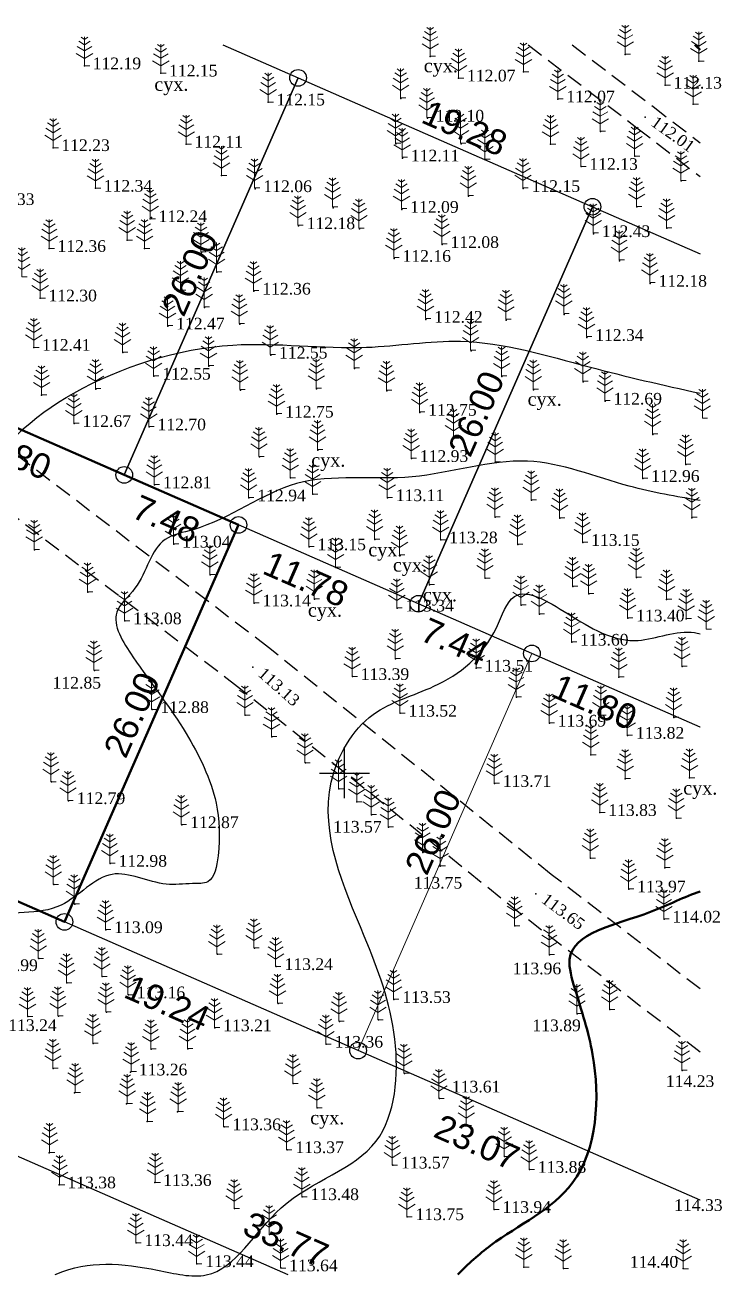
# Model space of a CAD drawing. Header units: millimetres. Extents: x 5405585.2 to 5405672.6, y 5525068.4 to 5525148.7.
# Drawn here: x 5405630.8 to 5405672.6, y 5525069.7 to 5525144.9 of the extents above; entities that cross this region are included whole.
import ezdxf
from ezdxf.enums import TextEntityAlignment as Align

# ---------------------------------------------------------------- set-up
doc = ezdxf.new("R2010")
doc.units = ezdxf.units.MM
doc.linetypes.add('DASHEDX2', pattern=[1.5, 1, -0.5])
doc.layers.add('11900000', color=1, linetype='Continuous', lineweight=30)
doc.layers.add('ТОЧКИ', color=7, linetype='Continuous', lineweight=30)
for name, color, linetype in [('горизонтали', 42, 'Continuous'), ('дороги', 7, 'Continuous'), ('Ділянки_Межі', 10, 'Continuous'), ('надписи', 7, 'Continuous'), ('отметки', 7, 'Continuous'), ('промеры', 185, 'Continuous'), ('Растительность', 7, 'Continuous')]:
    doc.layers.add(name, color=color, linetype=linetype)
doc.styles.get("Standard").update_dxf_attribs({"font": 'arial.ttf'})
doc.styles.add('times', font='times.ttf')

# ---------------------------------------------------------------- blocks, each defined once
blk = doc.blocks.new('A$C51FE15A3')
at = {"layer": 'Растительность', "color": 94, "lineweight": 0}
for points in [[(-0.201, 1.726), (0, 1.584), (0.201, 1.726)], [(0, 1.75), (0, 0), (0.319, 0)], [(-0.493, 0.753), (0, 0.444), (0.493, 0.753)], [(-0.447, 1.172), (0, 0.895), (0.447, 1.172)], [(-0.343, 1.489), (0, 1.267), (0.343, 1.489)]]:
    blk.add_lwpolyline(points, dxfattribs=at)

msp = doc.modelspace()

# ---------------------------------------------------------------- linework, layer by layer
at = {"layer": '11900000', "color": 7}
for points in [[(5405650, 5525098.5, 0), (5405650, 5525101.5, 0)], [(5405650, 5525098.5, 0), (5405650, 5525101.5, 0)], [(5405648.5, 5525100, 0), (5405651.5, 5525100, 0)], [(5405648.5, 5525100, 0), (5405651.5, 5525100, 0)]]:
    msp.add_polyline3d(points, dxfattribs=at)
at = {"layer": 'горизонтали', "color": 32}
for points, knots in [([(5405596.494, 5525143.676), (5405597.144, 5525142.432), (5405597.975, 5525139.892), (5405595.998, 5525135.121), (5405592.302, 5525133.657), (5405588.798, 5525130.974), (5405591.168, 5525126.951), (5405593.956, 5525122.982), (5405599.465, 5525119.279), (5405603.945, 5525113.455), (5405610.712, 5525105.665), (5405615.424, 5525110.46), (5405618.971, 5525110.905), (5405623.825, 5525107.203), (5405627.066, 5525117.716), (5405633.56, 5525123.393), (5405642.682, 5525126.351), (5405650.521, 5525125.146), (5405657.722, 5525126.406), (5405664.35, 5525124.36), (5405669.113, 5525123.273), (5405671.336, 5525122.785)], [120.780725, 120.780725, 120.780725, 120.780725, 124.864016, 128.424184, 134.979892, 136.668136, 140.471916, 145.840127, 152.573567, 159.115125, 170.0303, 173.592386, 177.120836, 179.98427, 189.282528, 198.155168, 208.112251, 216.133304, 221.799072, 229.654194, 236.497353, 236.497353, 236.497353, 236.497353]), ([(5405671.336, 5525116.354), (5405669.914, 5525116.575), (5405666.414, 5525117.196), (5405660.774, 5525119.554), (5405654.149, 5525117.165), (5405646.892, 5525118.341), (5405642.724, 5525114.853), (5405638.474, 5525114.108), (5405638.058, 5525111.373), (5405635.674, 5525109.491), (5405637.956, 5525105.892), (5405640.41, 5525102.911), (5405642.475, 5525098.603), (5405642.551, 5525095.719), (5405642.18, 5525093.334), (5405640.621, 5525093.399), (5405638.778, 5525093.138), (5405635.799, 5525094.795), (5405632.949, 5525091.153), (5405627.992, 5525092.164), (5405624.432, 5525088.349), (5405619.809, 5525087.234), (5405614.267, 5525088.284), (5405608.405, 5525093.232), (5405597.753, 5525094.891), (5405591.916, 5525100.323), (5405588.592, 5525103.04)], [120.700241, 120.700241, 120.700241, 120.700241, 125.009981, 131.302804, 138.280759, 145.221956, 152.023012, 153.792786, 157.238403, 159.036588, 161.883134, 167.480404, 172.02745, 175.191691, 176.860986, 177.776803, 179.359266, 182.66385, 186.23147, 190.763459, 196.023934, 200.592391, 204.501187, 212.520791, 222.836087, 235.648115, 235.648115, 235.648115, 235.648115]), ([(5405632.647, 5525069.923), (5405632.678, 5525069.938), (5405634.597, 5525070.789), (5405637.681, 5525070.515), (5405642.96, 5525069.18), (5405645.866, 5525075.047), (5405652.853, 5525076.753), (5405653.473, 5525084.41), (5405650.942, 5525091.024), (5405647.791, 5525097.948), (5405651.196, 5525103.886), (5405655.866, 5525105.087), (5405658.855, 5525107.454), (5405660.158, 5525111.685), (5405664.053, 5525109.072), (5405667.215, 5525107.353), (5405670.052, 5525108.648), (5405671.224, 5525108.388), (5405671.336, 5525108.356)], [104.193273, 104.193273, 104.193273, 104.193273, 104.294488, 110.346143, 113.276217, 119.316155, 126.282429, 132.498742, 138.940826, 148.380777, 153.163384, 157.173138, 162.314513, 164.474455, 168.128542, 172.341737, 175.757786, 176.122547, 176.122547, 176.122547, 176.122547])]:
    msp.add_open_spline(points, degree=3, knots=knots, dxfattribs=at)
at = {"layer": 'горизонтали', "color": 32, "lineweight": 50}
msp.add_open_spline([(5405671.336, 5525143.387), (5405671.23, 5525143.478), (5405671.127, 5525143.574), (5405671.029, 5525143.676)], degree=3, dxfattribs=at)
msp.add_open_spline([(5405671.336, 5525092.899), (5405670.423, 5525092.601), (5405667.51, 5525091.066), (5405662.871, 5525090.323), (5405664.061, 5525086.221), (5405665.427, 5525082.173), (5405665.054, 5525074.961), (5405659.587, 5525072.528), (5405657.412, 5525070.547), (5405656.802, 5525069.923)], degree=3, knots=[237.791643, 237.791643, 237.791643, 237.791643, 240.641134, 246.270624, 248.034407, 252.137765, 259.955965, 266.119621, 268.730246, 268.730246, 268.730246, 268.730246], dxfattribs=at)
at = {"layer": 'дороги', "color": 7, "linetype": 'DASHEDX2'}
for points in [[(5405671.336, 5525083.263), (5405660.544, 5525091.568), (5405643.586, 5525105.179), (5405622.827, 5525121.037), (5405605.772, 5525134.499), (5405602.629, 5525136.522), (5405593.069, 5525143.676)], [(5405671.336, 5525087.049), (5405662.398, 5525093.926), (5405645.436, 5525107.541), (5405624.667, 5525123.407), (5405607.518, 5525136.943), (5405604.341, 5525138.988), (5405598.076, 5525143.676)]]:
    msp.add_lwpolyline(points, dxfattribs=at)
at = {"layer": 'дороги', "color": 7, "linetype": 'DASHEDX2', "elevation": 111.93}
for points in [[(5405661.019, 5525143.676), (5405667.543, 5525138.715), (5405671.336, 5525135.783)], [(5405663.662, 5525143.676), (5405668.517, 5525139.985), (5405671.336, 5525137.806)]]:
    msp.add_lwpolyline(points, dxfattribs=at)
at = {"layer": 'Ділянки_Межі', "lineweight": 25}
for points in [[(5405642.709, 5525143.676), (5405647.215, 5525141.703), (5405636.788, 5525117.886), (5405625.982, 5525122.617), (5405619.165, 5525125.601)], [(5405642.709, 5525143.676), (5405647.215, 5525141.703), (5405664.875, 5525133.972), (5405671.336, 5525131.143)], [(5405654.432, 5525110.161), (5405664.875, 5525133.972), (5405671.336, 5525131.143)], [(5405671.336, 5525074.378), (5405650.821, 5525083.359), (5405633.199, 5525091.075), (5405615.555, 5525098.8), (5405597.932, 5525106.515), (5405588.592, 5525110.604)], [(5405671.336, 5525102.761), (5405661.249, 5525107.177), (5405654.432, 5525110.161)], [(5405588.592, 5525095.321), (5405595.064, 5525092.487), (5405612.672, 5525084.779), (5405630.305, 5525077.059), (5405646.604, 5525069.923)]]:
    msp.add_lwpolyline(points, dxfattribs=at)
at = {"layer": 'Ділянки_Межі'}
msp.add_lwpolyline([(5405636.788, 5525117.886), (5405647.215, 5525141.703), (5405664.875, 5525133.972), (5405654.432, 5525110.161), (5405643.642, 5525114.885)], close=True, dxfattribs=at)
at = {"layer": 'Ділянки_Межі', "lineweight": 50}
msp.add_lwpolyline([(5405615.555, 5525098.8), (5405625.982, 5525122.617), (5405636.788, 5525117.886), (5405643.642, 5525114.885), (5405633.199, 5525091.075)], close=True, dxfattribs=at)
at = {"layer": 'Ділянки_Межі', "lineweight": 0}
msp.add_lwpolyline([(5405633.199, 5525091.075), (5405643.642, 5525114.885), (5405654.432, 5525110.161), (5405661.249, 5525107.177), (5405650.821, 5525083.359)], close=True, dxfattribs=at)
for points in [[(5405650.821, 5525083.359), (5405661.249, 5525107.177), (5405671.336, 5525102.761)], [(5405671.336, 5525074.378), (5405650.821, 5525083.359)], [(5405627.181, 5525069.923), (5405630.305, 5525077.059), (5405646.604, 5525069.923)]]:
    msp.add_lwpolyline(points, dxfattribs=at)
at = {"layer": 'отметки', "color": 7}
for p in [(5405655.15, 5525142.993, 112.103), (5405666.85, 5525143.112, 112.079), (5405671.262, 5525142.705, 112.042), (5405634.394, 5525142.421, 112.192), (5405638.976, 5525141.985, 112.151), (5405660.747, 5525142.058, 112.074), (5405656.851, 5525141.687, 112.068), (5405669.239, 5525141.258, 112.13), (5405653.385, 5525140.461, 112.1), (5405662.809, 5525140.433, 112.072), (5405645.419, 5525140.248, 112.146), (5405670.929, 5525140.116, 112.086), (5405654.973, 5525139.282, 112.099), (5405668.038, 5525139.342, 112.015), (5405665.352, 5525138.494, 112.096), (5405632.514, 5525137.514, 112.233), (5405640.507, 5525137.725, 112.109), (5405653.08, 5525137.744, 112.1), (5405656.992, 5525137.737, 112.089), (5405662.36, 5525137.72, 112.118), (5405653.484, 5525136.89, 112.108), (5405658.448, 5525136.783, 112.108), (5405667.413, 5525137.006, 112.121), (5405664.192, 5525136.386, 112.134), (5405642.621, 5525135.855, 112.133), (5405670.198, 5525135.531, 112.032), (5405635.057, 5525135.077, 112.336), (5405644.637, 5525135.05, 112.055), (5405657.447, 5525134.6, 112.123), (5405660.728, 5525135.062, 112.153), (5405649.318, 5525133.905, 112.023), (5405653.443, 5525133.812, 112.09), (5405667.54, 5525133.972, 112.096), (5405638.346, 5525133.249, 112.24), (5405638.417, 5525133.32, 112.241), (5405647.232, 5525132.827, 112.181), (5405650.897, 5525132.644, 112.061), (5405664.944, 5525132.354, 112.432), (5405669.331, 5525132.692, 112.118), (5405632.285, 5525131.464, 112.358), (5405636.961, 5525131.973, 112.145), (5405638.004, 5525131.461, 112.146), (5405655.861, 5525131.699, 112.077), (5405641.418, 5525131.226, 112.266), (5405652.982, 5525130.869, 112.162), (5405666.501, 5525130.729, 112.187), (5405642.352, 5525130.038, 112.321), (5405668.339, 5525129.373, 112.18), (5405631.74, 5525128.495, 112.296), (5405640.184, 5525128.924, 112.382), (5405644.569, 5525128.904, 112.361), (5405641.611, 5525127.929, 113.005), (5405643.715, 5525126.921, 112.411), (5405654.881, 5525127.215, 112.423), (5405659.708, 5525127.166, 112.287), (5405663.179, 5525127.515, 112.282), (5405639.402, 5525126.811, 112.466), (5405631.359, 5525125.534, 112.41), (5405664.539, 5525126.127, 112.339), (5405636.709, 5525125.224, 112.448), (5405645.575, 5525125.068, 112.55), (5405657.594, 5525125.333, 112.539), (5405641.867, 5525124.411, 112.552), (5405650.598, 5525124.274, 112.575), (5405638.571, 5525123.805, 112.553), (5405659.444, 5525123.78, 112.636), (5405664.317, 5525123.465, 112.601), (5405631.832, 5525122.676, 112.359), (5405635.082, 5525123.035, 112.583), (5405643.758, 5525122.976, 112.616), (5405648.33, 5525123.048, 112.668), (5405652.538, 5525122.924, 112.7), (5405661.349, 5525122.991, 112.733), (5405654.525, 5525121.639, 112.75), (5405665.641, 5525122.305, 112.686), (5405633.786, 5525120.962, 112.669), (5405645.945, 5525121.529, 112.748), (5405638.282, 5525120.761, 112.704), (5405668.502, 5525120.313, 112.787), (5405648.401, 5525119.378, 112.84), (5405656.558, 5525120.064, 112.919), (5405644.892, 5525118.965, 112.91), (5405654.019, 5525118.865, 112.932), (5405659.057, 5525118.64, 112.951), (5405670.48, 5525118.502, 112.848), (5405638.61, 5525117.286, 112.813), (5405646.771, 5525117.701, 112.957), (5405667.899, 5525117.669, 112.962), (5405644.271, 5525116.502, 112.937), (5405648.109, 5525116.722, 113.078), (5405652.578, 5525116.514, 113.109), (5405661.214, 5525116.366, 113.163), (5405659.04, 5525115.346, 113.124), (5405662.914, 5525115.282, 113.194), (5405670.847, 5525115.319, 113.065), (5405631.411, 5525113.401, 112.668), (5405639.762, 5525113.731, 113.039), (5405647.879, 5525113.568, 113.149), (5405651.83, 5525114.019, 113.187), (5405655.782, 5525113.984, 113.281), (5405660.394, 5525113.716, 113.26), (5405664.297, 5525113.831, 113.152), (5405653.315, 5525113.073, 113.312), (5405641.943, 5525111.89, 113.126), (5405649.483, 5525112.341, 113.238), (5405655.101, 5525111.291, 113.42), (5405658.439, 5525111.686, 113.427), (5405663.691, 5525111.188, 113.364), (5405667.522, 5525111.723, 113.339), (5405634.61, 5525110.846, 112.759), (5405648.199, 5525110.423, 113.224), (5405648.209, 5525110.43, 113.24), (5405664.661, 5525110.759, 113.405), (5405669.327, 5525110.419, 113.384), (5405644.581, 5525110.201, 113.144), (5405653.157, 5525109.894, 113.338), (5405660.603, 5525110.071, 113.517), (5405636.822, 5525109.128, 113.079), (5405661.699, 5525109.534, 113.535), (5405666.997, 5525109.299, 113.403), (5405670.506, 5525109.256, 113.393), (5405663.635, 5525107.849, 113.596), (5405653.065, 5525106.861, 113.409), (5405635, 5525106.162, 112.85), (5405644.511, 5525106.36, 113.13), (5405657.908, 5525106.288, 113.512), (5405670.255, 5525106.386, 113.593), (5405650.477, 5525105.787, 113.395), (5405666.465, 5525105.753, 113.679), (5405660.322, 5525104.552, 113.598), (5405638.456, 5525103.805, 112.883), (5405653.342, 5525103.59, 113.519), (5405644.051, 5525103.47, 113.275), (5405662.294, 5525102.991, 113.688), (5405665.385, 5525103.465, 113.778), (5405669.752, 5525103.342, 113.806), (5405645.638, 5525102.175, 113.375), (5405666.98, 5525102.261, 113.816), (5405647.653, 5525100.611, 113.387), (5405664.785, 5525101.087, 113.794), (5405632.425, 5525099.467, 112.733), (5405658.998, 5525099.374, 113.712), (5405666.847, 5525099.659, 113.909), (5405670.706, 5525099.708, 113.942), (5405633.441, 5525098.34, 112.787), (5405649.667, 5525099.051, 113.532), (5405650.751, 5525098.271, 113.623), (5405665.326, 5525097.63, 113.827), (5405640.245, 5525096.9, 112.867), (5405651.623, 5525097.504, 113.569), (5405669.916, 5525097.301, 113.955), (5405652.645, 5525096.759, 113.644), (5405635.946, 5525094.584, 112.978), (5405654.7, 5525095.24, 113.714), (5405664.759, 5525094.892, 113.89), (5405655.749, 5525094.417, 113.754), (5405669.23, 5525094.319, 113.923), (5405632.561, 5525093.309, 112.932), (5405661.471, 5525092.747, 113.647), (5405667.061, 5525093.046, 113.966), (5405633.82, 5525092.145, 113.016), (5405660.22, 5525090.832, 113.865), (5405669.174, 5525091.236, 114.024), (5405635.686, 5525090.603, 113.094), (5405644.599, 5525089.496, 113.202), (5405631.657, 5525088.874, 113.031), (5405642.375, 5525089.128, 113.148), (5405662.303, 5525089.1, 113.959), (5405645.902, 5525088.389, 113.241), (5405633.35, 5525087.409, 113.097), (5405635.471, 5525087.792, 113.11), (5405637.038, 5525086.695, 113.161), (5405652.97, 5525086.416, 113.533), (5405635.716, 5525085.659, 113.215), (5405646.013, 5525086.185, 113.281), (5405663.962, 5525085.565, 113.894), (5405665.913, 5525085.815, 114.183), (5405631.006, 5525085.389, 113.185), (5405632.836, 5525085.425, 113.184), (5405649.696, 5525085.104, 113.349), (5405652.041, 5525085.192, 113.439), (5405642.227, 5525084.718, 113.211), (5405634.928, 5525083.787, 113.267), (5405638.407, 5525083.44, 113.25), (5405640.611, 5525083.462, 113.273), (5405648.91, 5525083.732, 113.363), (5405632.53, 5525082.281, 113.257), (5405637.166, 5525082.065, 113.258), (5405653.603, 5525081.98, 113.51), (5405670.261, 5525082.161, 114.233), (5405646.93, 5525081.376, 113.357), (5405633.809, 5525080.814, 113.289), (5405655.698, 5525080.476, 113.615), (5405636.925, 5525080.16, 113.273), (5405639.989, 5525079.681, 113.309), (5405648.368, 5525079.926, 113.327), (5405638.156, 5525079.091, 113.322), (5405657.34, 5525078.855, 113.674), (5405642.779, 5525078.779, 113.358), (5405646.558, 5525077.405, 113.375), (5405632.275, 5525077.229, 113.298), (5405659.606, 5525077.005, 113.729), (5405652.895, 5525076.483, 113.566), (5405661.099, 5525076.222, 113.88), (5405632.879, 5525075.292, 113.38), (5405638.62, 5525075.432, 113.362), (5405647.461, 5525074.587, 113.477), (5405643.406, 5525073.878, 113.465), (5405658.985, 5525073.821, 113.944), (5405653.762, 5525073.385, 113.751), (5405645.499, 5525072.32, 113.561), (5405637.497, 5525071.829, 113.445), (5405641.148, 5525070.567, 113.439), (5405646.185, 5525070.316, 113.641), (5405660.769, 5525070.369, 114.095), (5405663.132, 5525070.282, 114.233), (5405670.325, 5525070.273, 114.403)]:
    msp.add_point(p, dxfattribs=at)
at = {"layer": 'ТОЧКИ'}
for centre in [(5405647.215, 5525141.703, 107.24), (5405664.875, 5525133.972, 107.24), (5405636.788, 5525117.886, 107.24), (5405643.642, 5525114.885, 107.24), (5405654.432, 5525110.161, 107.24), (5405661.249, 5525107.177, 107.24), (5405633.199, 5525091.075), (5405650.821, 5525083.359)]:
    msp.add_circle(centre, 0.5, dxfattribs=at)

# ---------------------------------------------------------------- block references
at = {"layer": 'Растительность', "color": 7}
for p in [(5405655.15, 5525143, 112.1), (5405666.85, 5525143.12, 112.08), (5405671.26, 5525142.71, 112.04), (5405634.4, 5525142.42, 112.19), (5405638.98, 5525141.98, 112.15), (5405656.85, 5525141.69, 112.07), (5405660.74, 5525142.06, 112.07), (5405669.24, 5525141.26, 112.13), (5405645.42, 5525140.25, 112.15), (5405653.37, 5525140.51, 112.1), (5405662.8, 5525140.44, 112.07), (5405670.92, 5525140.12, 112.09), (5405654.95, 5525139.33, 112.1), (5405665.35, 5525138.5, 112.1), (5405632.52, 5525137.51, 112.23), (5405640.51, 5525137.72, 112.11), (5405653.06, 5525137.79, 112.1), (5405656.97, 5525137.79, 112.09), (5405662.36, 5525137.72, 112.12), (5405653.46, 5525136.94, 112.11), (5405658.43, 5525136.83, 112.11), (5405667.41, 5525137.01, 112.12), (5405642.62, 5525135.85, 112.13), (5405664.19, 5525136.39, 112.13), (5405635.06, 5525135.08, 112.34), (5405644.61, 5525135.1, 112.05), (5405660.71, 5525135.11, 112.15), (5405670.19, 5525135.54, 112.03), (5405657.43, 5525134.65, 112.12), (5405649.29, 5525133.96, 112.02), (5405653.42, 5525133.86, 112.09), (5405667.53, 5525133.98, 112.1), (5405638.35, 5525133.25, 112.24), (5405647.21, 5525132.87, 112.18), (5405650.87, 5525132.69, 112.06), (5405669.33, 5525132.7, 112.12), (5405636.96, 5525131.97, 112.14), (5405664.93, 5525132.4, 112.43), (5405632.29, 5525131.46, 112.36), (5405638.01, 5525131.46, 112.15), (5405641.39, 5525131.26, 112.26), (5405655.84, 5525131.75, 112.07), (5405652.96, 5525130.92, 112.16), (5405666.49, 5525130.79, 112.18), (5405630.65, 5525129.77, 112.35), (5405642.33, 5525130.07, 112.32), (5405640.16, 5525128.96, 112.38), (5405644.54, 5525128.94, 112.36), (5405668.32, 5525129.43, 112.18), (5405631.74, 5525128.49, 112.3), (5405641.58, 5525127.97, 113), (5405663.16, 5525127.57, 112.28), (5405639.38, 5525126.84, 112.46), (5405643.69, 5525126.96, 112.41), (5405654.86, 5525127.26, 112.42), (5405659.69, 5525127.22, 112.28), (5405664.52, 5525126.18, 112.34), (5405631.36, 5525125.53, 112.41), (5405636.68, 5525125.25, 112.45), (5405657.57, 5525125.37, 112.54), (5405641.84, 5525124.44, 112.55), (5405645.55, 5525125.1, 112.55), (5405638.55, 5525123.83, 112.55), (5405650.58, 5525124.31, 112.57), (5405659.43, 5525123.82, 112.63), (5405635.06, 5525123.06, 112.58), (5405643.73, 5525123.01, 112.61), (5405648.31, 5525123.08, 112.67), (5405652.52, 5525122.96, 112.7), (5405661.33, 5525123.03, 112.73), (5405664.3, 5525123.51, 112.6), (5405631.83, 5525122.68, 112.36), (5405665.63, 5525122.35, 112.68), (5405645.92, 5525121.56, 112.75), (5405654.51, 5525121.67, 112.75), (5405633.76, 5525120.99, 112.67), (5405638.26, 5525120.79, 112.7), (5405671.47, 5525121.28, 112.62), (5405656.54, 5525120.09, 112.92), (5405668.49, 5525120.35, 112.78), (5405648.38, 5525119.41, 112.84), (5405644.87, 5525118.99, 112.91), (5405654, 5525118.89, 112.93), (5405659.04, 5525118.67, 112.95), (5405670.47, 5525118.54, 112.85), (5405646.75, 5525117.72, 112.96), (5405667.89, 5525117.7, 112.96), (5405638.59, 5525117.31, 112.81), (5405644.25, 5525116.53, 112.94), (5405648.09, 5525116.74, 113.08), (5405652.56, 5525116.54, 113.11), (5405661.2, 5525116.39, 113.16), (5405659.03, 5525115.37, 113.12), (5405662.9, 5525115.31, 113.19), (5405670.84, 5525115.35, 113.06), (5405651.81, 5525114.04, 113.19), (5405655.77, 5525114, 113.28), (5405631.38, 5525113.42, 112.67), (5405639.74, 5525113.75, 113.04), (5405647.86, 5525113.59, 113.15), (5405660.38, 5525113.74, 113.26), (5405664.28, 5525113.86, 113.15), (5405653.3, 5525113.09, 113.31), (5405641.92, 5525111.91, 113.13), (5405649.47, 5525112.36, 113.24), (5405658.43, 5525111.7, 113.43), (5405667.51, 5525111.75, 113.34), (5405634.58, 5525110.87, 112.76), (5405655.09, 5525111.31, 113.42), (5405663.68, 5525111.21, 113.36), (5405644.56, 5525110.22, 113.14), (5405648.19, 5525110.45, 113.24), (5405664.65, 5525110.78, 113.4), (5405669.32, 5525110.44, 113.38), (5405653.14, 5525109.91, 113.34), (5405660.59, 5525110.09, 113.52), (5405661.69, 5525109.55, 113.53), (5405636.8, 5525109.14, 113.08), (5405666.99, 5525109.32, 113.4), (5405670.5, 5525109.28, 113.39), (5405671.7, 5525108.63, 113.51), (5405663.63, 5525107.87, 113.6), (5405653.05, 5525106.88, 113.41), (5405670.25, 5525106.41, 113.59), (5405634.97, 5525106.18, 112.85), (5405650.46, 5525105.8, 113.39), (5405657.9, 5525106.31, 113.51), (5405666.46, 5525105.77, 113.68), (5405660.31, 5525104.57, 113.6), (5405638.43, 5525103.82, 112.88), (5405644.03, 5525103.48, 113.27), (5405653.33, 5525103.6, 113.52), (5405665.38, 5525103.48, 113.78), (5405669.75, 5525103.36, 113.81), (5405662.28, 5525103.01, 113.69), (5405645.62, 5525102.19, 113.37), (5405666.97, 5525102.27, 113.82), (5405664.78, 5525101.1, 113.79), (5405647.63, 5525100.62, 113.39), (5405666.84, 5525099.67, 113.91), (5405670.7, 5525099.71, 113.94), (5405632.39, 5525099.48, 112.73), (5405649.65, 5525099.06, 113.53), (5405658.99, 5525099.39, 113.71), (5405633.41, 5525098.36, 112.79), (5405650.74, 5525098.28, 113.62), (5405651.61, 5525097.52, 113.57), (5405665.32, 5525097.64, 113.83), (5405640.21, 5525096.92, 112.87), (5405652.63, 5525096.77, 113.64), (5405669.91, 5525097.3, 113.95), (5405654.69, 5525095.25, 113.71), (5405635.92, 5525094.6, 112.98), (5405655.74, 5525094.43, 113.75), (5405664.75, 5525094.9, 113.89), (5405669.22, 5525094.33, 113.92), (5405632.53, 5525093.32, 112.93), (5405667.05, 5525093.06, 113.97), (5405633.79, 5525092.16, 113.01), (5405635.66, 5525090.61, 113.09), (5405660.21, 5525090.84, 113.86), (5405669.17, 5525091.25, 114.02), (5405642.34, 5525089.14, 113.15), (5405644.57, 5525089.51, 113.2), (5405662.29, 5525089.11, 113.96), (5405631.63, 5525088.88, 113.03), (5405645.87, 5525088.4, 113.24), (5405635.44, 5525087.8, 113.11), (5405633.32, 5525087.42, 113.1), (5405637.01, 5525086.7, 113.16), (5405645.98, 5525086.19, 113.28), (5405652.95, 5525086.43, 113.53), (5405630.98, 5525085.39, 113.18), (5405632.81, 5525085.43, 113.18), (5405635.69, 5525085.67, 113.21), (5405663.95, 5525085.58, 113.89), (5405665.91, 5525085.82, 114.18), (5405642.2, 5525084.73, 113.21), (5405649.67, 5525085.11, 113.35), (5405652.01, 5525085.2, 113.44), (5405634.9, 5525083.79, 113.27), (5405638.38, 5525083.45, 113.25), (5405640.58, 5525083.47, 113.27), (5405648.88, 5525083.74, 113.36), (5405632.51, 5525082.29, 113.26), (5405637.2, 5525082.09, 113.26), (5405653.57, 5525081.99, 113.51), (5405670.25, 5525082.17, 114.23), (5405633.84, 5525080.84, 113.29), (5405646.9, 5525081.38, 113.36), (5405636.96, 5525080.18, 113.27), (5405655.67, 5525080.48, 113.61), (5405640.02, 5525079.7, 113.31), (5405648.34, 5525079.93, 113.33), (5405638.19, 5525079.11, 113.32), (5405642.75, 5525078.78, 113.36), (5405657.31, 5525078.86, 113.67), (5405632.31, 5525077.25, 113.3), (5405646.53, 5525077.41, 113.37), (5405652.87, 5525076.48, 113.56), (5405659.58, 5525077.01, 113.73), (5405661.08, 5525076.22, 113.88), (5405632.91, 5525075.31, 113.38), (5405638.65, 5525075.45, 113.36), (5405647.44, 5525074.59, 113.48), (5405643.38, 5525073.88, 113.46), (5405653.74, 5525073.38, 113.75), (5405658.97, 5525073.82, 113.94), (5405637.48, 5525071.83, 113.44), (5405645.48, 5525072.32, 113.56), (5405641.13, 5525070.56, 113.44), (5405646.17, 5525070.31, 113.64), (5405660.76, 5525070.37, 114.09), (5405663.12, 5525070.28, 114.23), (5405670.32, 5525070.27, 114.4)]:
    msp.add_blockref('A$C51FE15A3', p, dxfattribs=at)

# ---------------------------------------------------------------- texts
at = {"layer": 'надписи', "color": 7, "style": 'times'}
for p in [(5405654.757, 5525142.836, 111.861), (5405638.593, 5525141.724, 111.861), (5405660.987, 5525122.834, 111.861), (5405648.008, 5525119.179, 111.861), (5405651.429, 5525113.8, 111.861), (5405652.908, 5525112.886, 111.861), (5405654.705, 5525111.096, 111.861), (5405647.806, 5525110.18, 111.861), (5405670.323, 5525099.509, 111.861), (5405647.944, 5525079.727, 111.861)]:
    msp.add_text('сух.', height=0.8, dxfattribs=at).set_placement(p, align=Align.TOP_LEFT)
at = {"layer": 'отметки', "color": 7, "style": 'times'}
for s, p in [('112.19', (5405634.894, 5525142.921, 112.192)), ('112.15', (5405639.476, 5525142.485, 112.151)), ('112.07', (5405657.351, 5525142.187, 112.068)), ('112.13', (5405669.739, 5525141.758, 112.13)), ('112.15', (5405645.919, 5525140.748, 112.146)), ('112.07', (5405663.309, 5525140.933, 112.072)), ('112.10', (5405655.473, 5525139.782, 112.099)), ('112.11', (5405641.007, 5525138.225, 112.109)), ('112.23', (5405633.014, 5525138.014, 112.233)), ('112.11', (5405653.984, 5525137.39, 112.108)), ('112.13', (5405664.692, 5525136.886, 112.134)), ('112.34', (5405635.557, 5525135.577, 112.336)), ('112.06', (5405645.137, 5525135.55, 112.055)), ('112.15', (5405661.228, 5525135.562, 112.153)), ('112.33', (5405628.494, 5525134.776, 112.33)), ('112.24', (5405638.846, 5525133.749, 112.24)), ('112.09', (5405653.943, 5525134.312, 112.09)), ('112.18', (5405647.732, 5525133.327, 112.181)), ('112.08', (5405656.361, 5525132.199, 112.077)), ('112.43', (5405665.444, 5525132.854, 112.432)), ('112.36', (5405632.785, 5525131.964, 112.358)), ('112.16', (5405653.482, 5525131.369, 112.162)), ('112.36', (5405645.069, 5525129.404, 112.361)), ('112.18', (5405668.839, 5525129.873, 112.18)), ('112.30', (5405632.24, 5525128.995, 112.296)), ('112.42', (5405655.381, 5525127.715, 112.423)), ('112.47', (5405639.902, 5525127.311, 112.466)), ('112.34', (5405665.039, 5525126.627, 112.339)), ('112.41', (5405631.859, 5525126.034, 112.41)), ('112.55', (5405646.075, 5525125.568, 112.55)), ('112.55', (5405639.071, 5525124.305, 112.553)), ('112.69', (5405666.141, 5525122.805, 112.686)), ('112.75', (5405646.445, 5525122.029, 112.748)), ('112.75', (5405655.025, 5525122.139, 112.75)), ('112.67', (5405634.286, 5525121.462, 112.669)), ('112.70', (5405638.782, 5525121.261, 112.704)), ('112.93', (5405654.519, 5525119.365, 112.932)), ('112.96', (5405668.399, 5525118.169, 112.962)), ('112.81', (5405639.11, 5525117.786, 112.813)), ('112.94', (5405644.771, 5525117.002, 112.937)), ('113.11', (5405653.078, 5525117.014, 113.109)), ('113.04', (5405640.262, 5525114.231, 113.039)), ('113.28', (5405656.282, 5525114.484, 113.281)), ('113.15', (5405664.797, 5525114.331, 113.152)), ('113.15', (5405648.379, 5525114.068, 113.149)), ('113.14', (5405645.081, 5525110.701, 113.144)), ('113.34', (5405653.657, 5525110.394, 113.338)), ('113.08', (5405637.322, 5525109.628, 113.079)), ('113.40', (5405667.497, 5525109.799, 113.403)), ('113.60', (5405664.135, 5525108.349, 113.596)), ('113.51', (5405658.408, 5525106.788, 113.512)), ('113.39', (5405650.977, 5525106.287, 113.395)), ('112.85', (5405632.488, 5525105.769, 112.85)), ('112.88', (5405638.956, 5525104.305, 112.883)), ('113.52', (5405653.842, 5525104.09, 113.519)), ('113.69', (5405662.794, 5525103.491, 113.688)), ('113.82', (5405667.48, 5525102.761, 113.816)), ('113.71', (5405659.498, 5525099.874, 113.712)), ('112.79', (5405633.941, 5525098.84, 112.787)), ('113.83', (5405665.826, 5525098.13, 113.827)), ('112.87', (5405640.745, 5525097.4, 112.867)), ('113.57', (5405649.324, 5525097.132, 113.569)), ('112.98', (5405636.446, 5525095.084, 112.978)), ('113.75', (5405654.159, 5525093.773, 113.754)), ('113.97', (5405667.561, 5525093.546, 113.966)), ('114.02', (5405669.674, 5525091.736, 114.024)), ('113.09', (5405636.186, 5525091.103, 113.094)), ('112.99', (5405628.697, 5525088.827, 112.994)), ('113.24', (5405646.402, 5525088.889, 113.241)), ('113.96', (5405660.095, 5525088.63, 113.959)), ('113.16', (5405637.538, 5525087.195, 113.161)), ('113.53', (5405653.47, 5525086.916, 113.533)), ('113.24', (5405629.829, 5525085.227, 113.241)), ('113.21', (5405642.727, 5525085.218, 113.211)), ('113.89', (5405661.272, 5525085.217, 113.894)), ('113.36', (5405649.41, 5525084.232, 113.363)), ('113.26', (5405637.666, 5525082.565, 113.258)), ('114.23', (5405669.281, 5525081.872, 114.233)), ('113.61', (5405656.446, 5525081.542, 113.615)), ('113.36', (5405643.279, 5525079.279, 113.358)), ('113.37', (5405647.058, 5525077.905, 113.375)), ('113.57', (5405653.395, 5525076.983, 113.566)), ('113.88', (5405661.599, 5525076.722, 113.88)), ('113.38', (5405633.379, 5525075.792, 113.38)), ('113.36', (5405639.12, 5525075.932, 113.362)), ('113.48', (5405647.961, 5525075.087, 113.477)), ('113.94', (5405659.485, 5525074.321, 113.944)), ('114.33', (5405669.78, 5525074.436, 114.334)), ('113.75', (5405654.262, 5525073.885, 113.751)), ('113.44', (5405637.997, 5525072.329, 113.445)), ('113.44', (5405641.648, 5525071.067, 113.439)), ('113.64', (5405646.685, 5525070.816, 113.641)), ('114.40', (5405667.117, 5525071.028, 114.403))]:
    msp.add_text(s, height=0.7, dxfattribs=at).set_placement(p, align=Align.TOP_LEFT)
for s, rotation, p in [('112.01', 324.42124, (5405668.736, 5525139.458, 112.015)), ('113.13', 318.56722, (5405645.217, 5525106.404, 113.13)), ('113.65', 323.31442, (5405662.171, 5525092.849, 113.647))]:
    msp.add_text(s, height=0.7, rotation=rotation, dxfattribs=at).set_placement(p, align=Align.TOP_LEFT)
at = {"layer": 'промеры', "char_height": 1.5, "attachment_point": 1}
for s, insert, rotation in [('19.28', (5405655.119, 5525140.43), 336.35584), ('26.00', (5405638.98, 5525127.896), 66.37949), ('26.00', (5405656.168, 5525119.468), 66.37949), ('11,80', (5405627.772, 5525121.005), 336.35584), ('7.48', (5405637.743, 5525116.749), 336.35584), ('11.78', (5405645.594, 5525113.376), 336.35584), ('7.44', (5405655.051, 5525109.38), 336.35584), ('26.00', (5405635.498, 5525101.401, 107.24), 66.37949), ('11.80', (5405662.903, 5525106.007), 336.35584), ('26.00', (5405653.568, 5525094.384, 107.24), 66.37949), ('19.24', (5405637.273, 5525087.956), 336.35584), ('23.07', (5405655.854, 5525079.592), 336.35584), ('33.77', (5405644.388, 5525073.758), 336.35584)]:
    msp.add_mtext(s, dxfattribs=dict(at, insert=insert, rotation=rotation))

doc.saveas('drawing.dxf')
